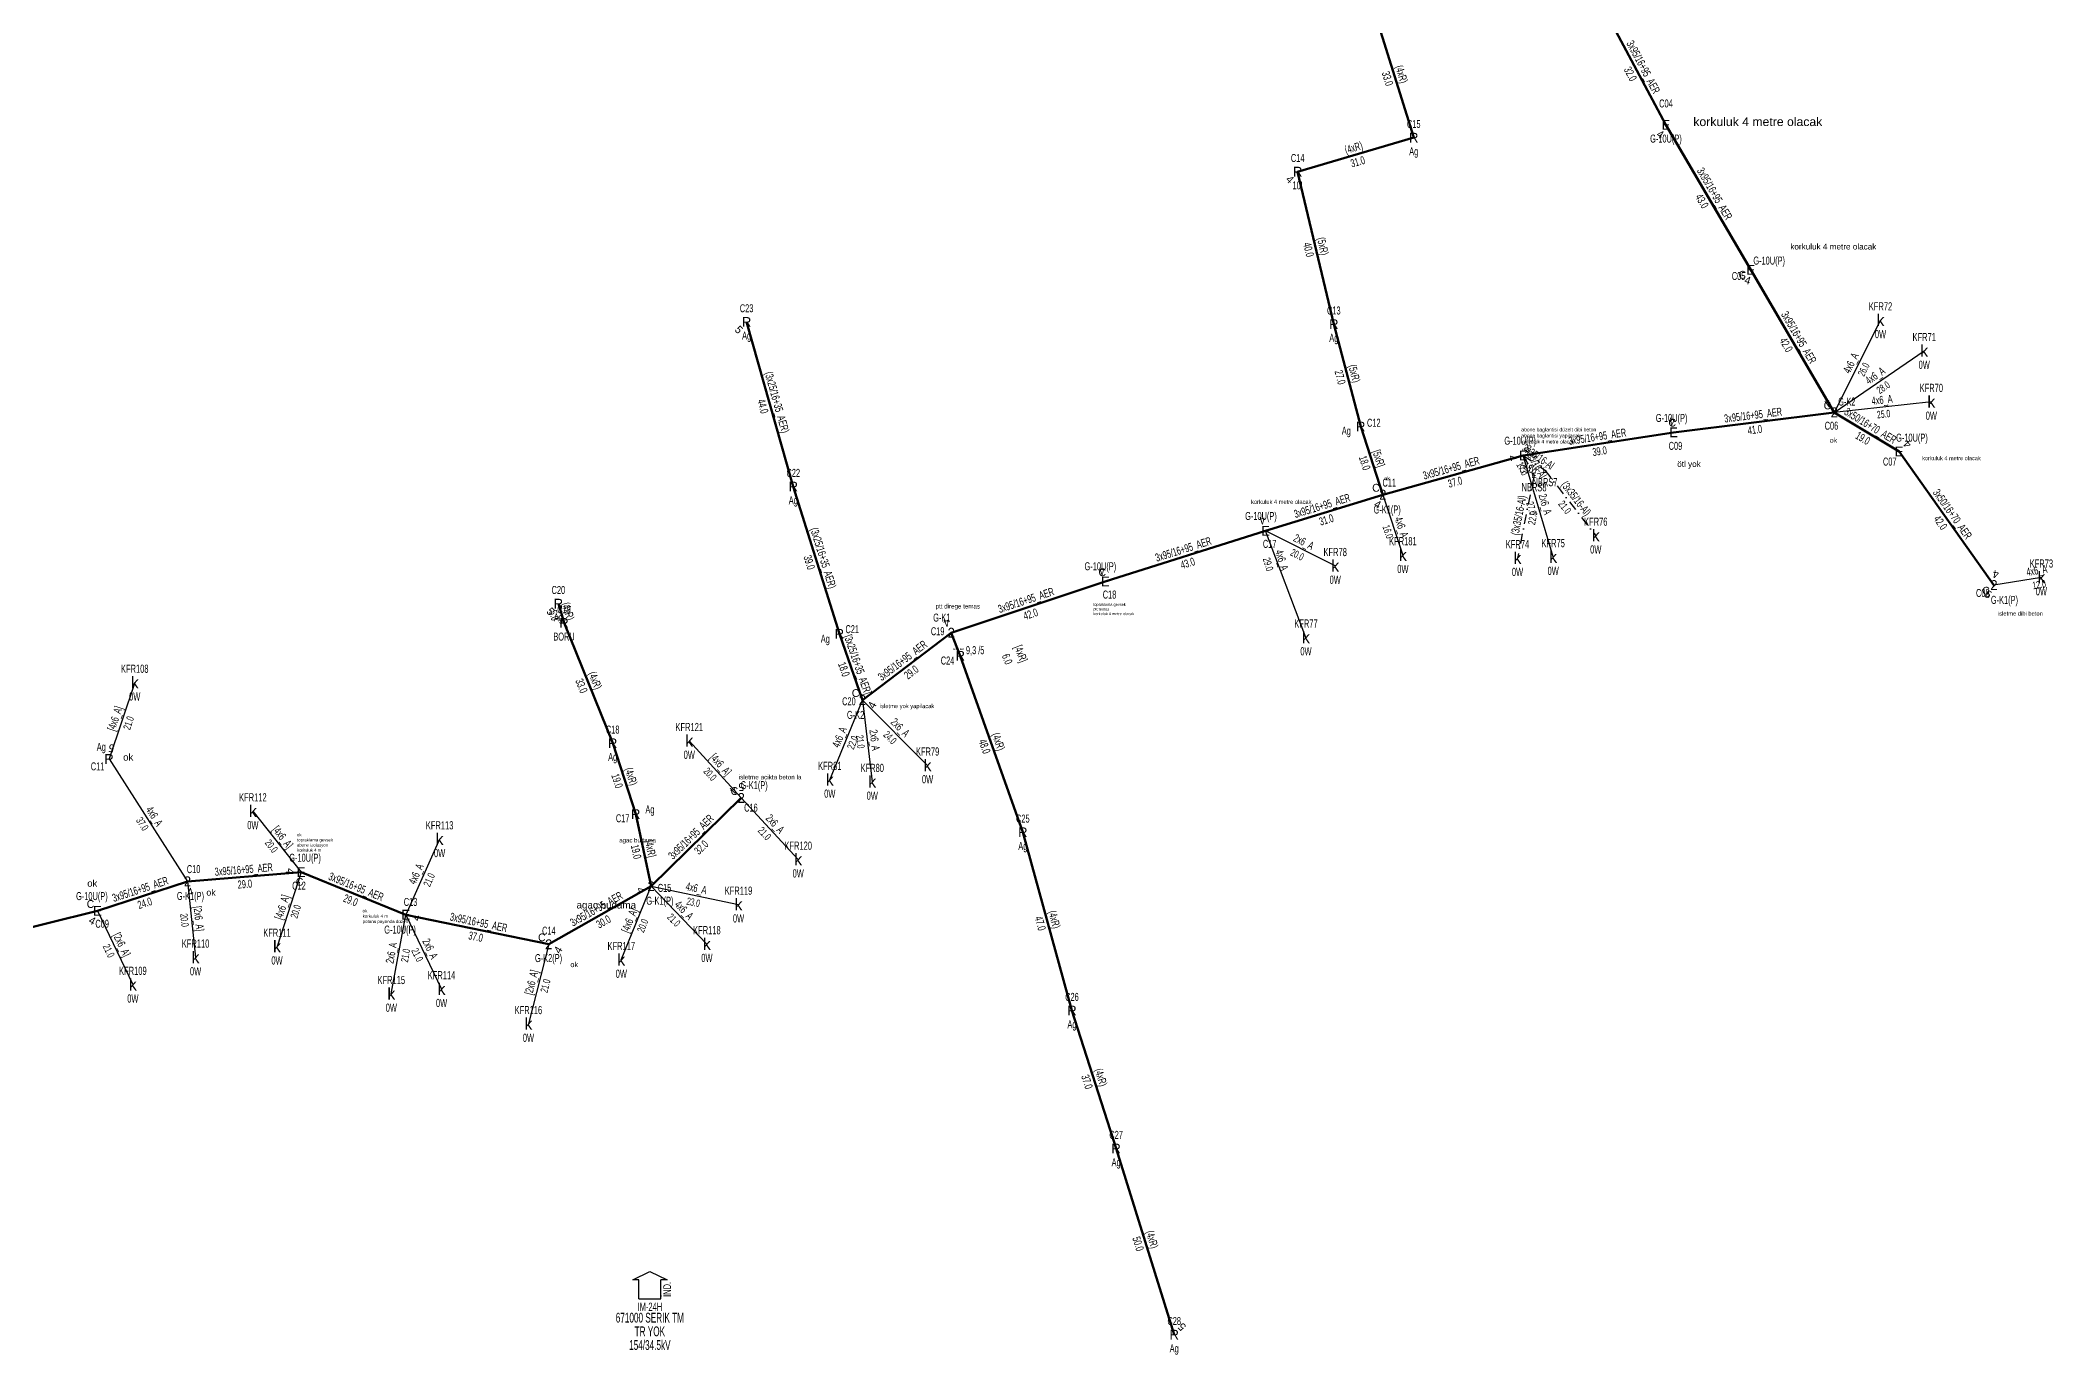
# Model space of a CAD drawing. Header units: millimetres. Extents: x 593538 to 596486, y 4087277 to 4091598.
# Drawn here: x 595250 to 595765, y 4089004 to 4089341 of the extents above; entities that cross this region are included whole.
import ezdxf
from ezdxf.enums import TextEntityAlignment as Align

# ---------------------------------------------------------------- set-up
doc = ezdxf.new("R2010")
doc.units = ezdxf.units.MM
doc.linetypes.add('DASHDOT', pattern=[5, 2.5, -1.25, 0, -1.25])
for name, color, linetype, lineweight in [('DIREK_AG_MEVCUT', 120, 'Continuous', 25), ('DIREK_AG_YENI', 108, 'Continuous', 25), ('HAT_ABONE_HAVAI_BYSK', 30, 'Continuous', 30), ('HAT_ABONE_HAVAI_YENI', 30, 'Continuous', 30), ('HAT_ABONE_YERALTI_MEVCUT', 56, 'DASHDOT', 30), ('HAT_ABONE_YERALTI_YENI', 30, 'DASHDOT', 30), ('HAT_AG_HAVAI_BYSK', 3, 'Continuous', 50), ('HAT_AG_HAVAI_MEVCUT', 126, 'Continuous', 50), ('HAT_AG_HAVAI_YENI', 3, 'Continuous', 50), ('KOFRE_ABONE_MEVCUT', 6, 'Continuous', 25), ('NODE_ABONE_YENI', 5, 'Continuous', 25), ('Remarks', 1, 'Continuous', 25), ('TRAFO_MEVCUT', 5, 'Continuous', 30)]:
    doc.layers.add(name, color=color, linetype=linetype, lineweight=lineweight)
doc.styles.add('Direk', font='B_CAD')
doc.styles.add('New TextStyle_0', font='ARIALUNI.ttf')
doc.styles.get("Standard").update_dxf_attribs({"font": 'Arial'})

# ---------------------------------------------------------------- blocks, each defined once
blk = doc.blocks.new('MEV_INDMERK')
at = {"layer": 'TRAFO_MEVCUT', "linetype": 'Continuous'}
for p, q in [((-4.4, 2.4), (0, 4.6)), ((-2.8, 2.4), (-4.4, 2.4)), ((-2.8, -2.4), (-2.8, 2.4)), ((0, 4.6), (4.4, 2.4)), ((4.4, 2.4), (2.8, 2.4)), ((2.8, -2.4), (2.8, 2.4)), ((-2.8, -2.4), (2.8, -2.4))]:
    blk.add_line(p, q, dxfattribs=at)
at = {"layer": 'TRAFO_MEVCUT', "linetype": 'Continuous', "width": 0.6}
blk.add_text('İND.', height=2, rotation=90, dxfattribs=at).set_placement((5.417363, -0.010583), align=Align.CENTER)

msp = doc.modelspace()

# ---------------------------------------------------------------- linework, layer by layer
at = {"layer": 'HAT_ABONE_HAVAI_BYSK'}
for p, q in [((595273.78, 4089176.56), (595267.2, 4089157)), ((595429.13, 4089147.02), (595415.82, 4089161.63)), ((595304.04, 4089143.63), (595316.38, 4089128.02)), ((595316.38, 4089128.02), (595310.22, 4089108.97)), ((595287.29, 4089125.67), (595289.36, 4089106.19)), ((595398.41, 4089105.57), (595406.02, 4089124.42)), ((595264.21, 4089118.1), (595273.3, 4089099.22)), ((595379.81, 4089109.55), (595374.62, 4089089.17))]:
    msp.add_line(p, q, dxfattribs=at)
at = {"layer": 'HAT_ABONE_HAVAI_YENI'}
for p, q in [((595720.94, 4089269.34), (595709.11, 4089245.75)), ((595709.11, 4089245.75), (595732.14, 4089261.48)), ((595733.96, 4089248.46), (595709.11, 4089245.75)), ((595637.1, 4089208.72), (595629.45, 4089234.73)), ((595593.47, 4089224.67), (595598.61, 4089209.21)), ((595581.27, 4089206.44), (595563.44, 4089215.42)), ((595573.78, 4089188.13), (595563.44, 4089215.42)), ((595762.15, 4089203.5), (595750, 4089201.53)), ((595451.81, 4089151.68), (595460.18, 4089172.1)), ((595476.86, 4089155.37), (595460.18, 4089172.1)), ((595460.18, 4089172.1), (595462.69, 4089151.16)), ((595267.2, 4089157), (595287.29, 4089125.67)), ((595443.72, 4089131.26), (595429.13, 4089147.02)), ((595351.87, 4089136.47), (595343.19, 4089117.13)), ((595420.33, 4089109.62), (595406.02, 4089124.42)), ((595406.02, 4089124.42), (595428.43, 4089119.74)), ((595339.5, 4089096.87), (595343.19, 4089117.13)), ((595343.19, 4089117.13), (595352.37, 4089098.09))]:
    msp.add_line(p, q, dxfattribs=at)
at = {"layer": 'HAT_ABONE_YERALTI_MEVCUT', "flags": 128}
for points in [[(595635, 4089230.93), (595648.01, 4089214.2)], [(595632.19, 4089229.63), (595627.96, 4089208.45)]]:
    msp.add_lwpolyline(points, dxfattribs=at)
at = {"layer": 'HAT_ABONE_YERALTI_YENI', "flags": 128}
for points in [[(595629.45, 4089234.73), (595635, 4089230.93)], [(595629.45, 4089234.73), (595632.19, 4089229.63)]]:
    msp.add_lwpolyline(points, dxfattribs=at)
at = {"layer": 'HAT_AG_HAVAI_BYSK'}
for p, q in [((595587.8, 4089242.11), (595593.47, 4089224.67)), ((595454.27, 4089189.06), (595460.18, 4089172.1)), ((595485.24, 4089183.44), (595482.92, 4089189.34)), ((595402.09, 4089142.9), (595406.02, 4089124.42))]:
    msp.add_line(p, q, dxfattribs=at)
at = {"layer": 'HAT_AG_HAVAI_MEVCUT'}
for p, q in [((595601.38, 4089316.08), (595591.58, 4089347.47)), ((595571.65, 4089307.37), (595601.38, 4089316.08)), ((595580.91, 4089268.33), (595571.65, 4089307.37)), ((595442.46, 4089226.75), (595430.5, 4089268.9)), ((595587.8, 4089242.11), (595580.91, 4089268.33)), ((595454.27, 4089189.06), (595442.46, 4089226.75)), ((595383.74, 4089191.84), (595382.29, 4089196.77)), ((595396.2, 4089161.03), (595383.74, 4089191.84)), ((595485.24, 4089183.44), (595501.25, 4089138.24)), ((595402.09, 4089142.9), (595396.2, 4089161.03)), ((595501.25, 4089138.24), (595513.84, 4089092.59)), ((595513.84, 4089092.59), (595525.15, 4089057.26)), ((595525.15, 4089057.26), (595540.03, 4089009.61))]:
    msp.add_line(p, q, dxfattribs=at)
at = {"layer": 'HAT_AG_HAVAI_YENI'}
for p, q in [((595665.98, 4089319.34), (595651.1, 4089347.22)), ((595687.71, 4089282.23), (595665.98, 4089319.34)), ((595687.71, 4089282.23), (595709.11, 4089245.75)), ((595709.11, 4089245.75), (595667.94, 4089240.63)), ((595725.69, 4089235.71), (595709.11, 4089245.75)), ((595667.94, 4089240.63), (595629.45, 4089234.73)), ((595725.69, 4089235.71), (595750, 4089201.53)), ((595629.45, 4089234.73), (595593.47, 4089224.67)), ((595593.47, 4089224.67), (595563.44, 4089215.42)), ((595563.44, 4089215.42), (595522.38, 4089202.43)), ((595522.38, 4089202.43), (595482.92, 4089189.34)), ((595482.92, 4089189.34), (595460.18, 4089172.1)), ((595406.02, 4089124.42), (595429.13, 4089147.02)), ((595287.29, 4089125.67), (595316.38, 4089128.02)), ((595316.38, 4089128.02), (595343.19, 4089117.13)), ((595264.21, 4089118.1), (595287.29, 4089125.67)), ((595379.81, 4089109.55), (595406.02, 4089124.42)), ((595221.87, 4089107.65), (595264.21, 4089118.1)), ((595343.19, 4089117.13), (595379.81, 4089109.55))]:
    msp.add_line(p, q, dxfattribs=at)

# ---------------------------------------------------------------- block references
at = {"layer": 'TRAFO_MEVCUT'}
msp.add_blockref('MEV_INDMERK', (595405.72, 4089021.21), dxfattribs=at)

# ---------------------------------------------------------------- texts
at = {"layer": 'DIREK_AG_MEVCUT', "linetype": 'ByBlock', "width": 0.53}
for s, p in [('C15', (595601.38, 4089319.58)), ('Ag', (595601.38, 4089312.58)), ('C14', (595571.65, 4089310.87)), ('10I', (595571.65, 4089303.87)), ('C23', (595430.5, 4089272.4)), ('C13', (595580.91, 4089271.83)), ('Ag', (595430.5, 4089265.4)), ('Ag', (595580.91, 4089264.83)), ('Ag', (595584.11, 4089241.03)), ('C12', (595591.15, 4089243.09)), ('C22', (595442.46, 4089230.25)), ('Ag', (595442.46, 4089223.25)), ('C20', (595382.29, 4089200.27)), ('Ag', (595382.29, 4089193.27)), ('C19', (595383.74, 4089195.34)), ('BORU', (595383.74, 4089188.34)), ('C21', (595457.56, 4089190.24)), ('Ag', (595450.66, 4089187.77)), ('9,3 /5', (595489.05, 4089184.86)), ('C24', (595481.97, 4089182.21)), ('C18', (595396.2, 4089164.53)), ('Ag', (595265.21, 4089160.11)), ('Ag', (595396.2, 4089157.53)), ('C11', (595264.26, 4089155.11)), ('C17', (595398.76, 4089141.82)), ('Ag', (595405.74, 4089144.08)), ('C25', (595501.25, 4089141.74)), ('Ag', (595501.25, 4089134.74)), ('C26', (595513.84, 4089096.09)), ('Ag', (595513.84, 4089089.09)), ('C27', (595525.15, 4089060.76)), ('Ag', (595525.15, 4089053.76)), ('C28', (595540.03, 4089013.11)), ('Ag', (595540.03, 4089006.11))]:
    msp.add_text(s, height=2.05, dxfattribs=at).set_placement(p, align=Align.MIDDLE_CENTER)
at = {"layer": 'DIREK_AG_MEVCUT', "linetype": 'ByBlock', "style": 'Direk'}
for p in [(595601.38, 4089316.08), (595571.65, 4089307.37), (595430.5, 4089268.9), (595580.91, 4089268.33), (595587.8, 4089242.11), (595442.46, 4089226.75), (595382.29, 4089196.77), (595383.74, 4089191.84), (595454.27, 4089189.06), (595485.24, 4089183.44), (595267.2, 4089157), (595396.2, 4089161.03), (595402.09, 4089142.9), (595501.25, 4089138.24), (595513.84, 4089092.59), (595525.15, 4089057.26), (595540.03, 4089009.61)]:
    msp.add_text('R', height=2.5, dxfattribs=at).set_placement(p, align=Align.MIDDLE_CENTER)
at = {"layer": 'DIREK_AG_MEVCUT', "color": 32, "style": 'Direk'}
for s, rotation, p in [('4', 315, (595569.67, 4089305.39)), ('5', 315, (595428.52, 4089266.92)), ('5', 315, (595380.31, 4089194.79)), ('5', 527.6715, (595267.8, 4089159.74)), ('5', 495, (595542.01, 4089011.59))]:
    msp.add_text(s, height=2, rotation=rotation, dxfattribs=at).set_placement(p, align=Align.MIDDLE_CENTER)
at = {"layer": 'DIREK_AG_YENI', "width": 0.53}
for s, p in [('C04', (595665.98, 4089324.84)), ('G-10U(P)', (595665.98, 4089315.84)), ('G-10U(P)', (595692.42, 4089284.61)), ('C05', (595684.59, 4089280.66)), ('G-K2', (595712.32, 4089248.52)), ('G-10U(P)', (595667.43, 4089244.32)), ('C06', (595708.38, 4089242.33)), ('G-10U(P)', (595628.64, 4089238.49)), ('C09', (595668.42, 4089237.17)), ('G-10U(P)', (595728.99, 4089239.27)), ('C10', (595630.19, 4089231.31)), ('C07', (595723.31, 4089233.15)), ('C11', (595595.12, 4089227.76)), ('G-10U(P)', (595562.25, 4089219.22)), ('G-K1(P)', (595594.58, 4089220.88)), ('C17', (595564.48, 4089212.08)), ('G-10U(P)', (595521.12, 4089206.34)), ('C18', (595523.46, 4089199.1)), ('C08', (595747.14, 4089199.5)), ('G-K1', (595480.5, 4089193.2)), ('G-K1(P)', (595752.69, 4089197.74)), ('C19', (595479.44, 4089189.71)), ('C20', (595456.7, 4089171.77)), ('G-K2', (595458.42, 4089168.29)), ('G-K1(P)', (595432.43, 4089150.3)), ('C16', (595431.6, 4089144.54)), ('G-10U(P)', (595317.41, 4089131.72)), ('C10', (595288.85, 4089128.81)), ('G-10U(P)', (595262.8, 4089121.9)), ('G-K1(P)', (595288.05, 4089121.93)), ('C12', (595315.84, 4089124.56)), ('C15', (595409.49, 4089124)), ('C13', (595344.42, 4089120.4)), ('G-K1(P)', (595408.29, 4089120.71)), ('C09', (595265.43, 4089114.82)), ('G-10U(P)', (595341.75, 4089113.32)), ('C14', (595379.85, 4089113.05)), ('G-K2(P)', (595379.77, 4089106.03))]:
    msp.add_text(s, height=2.05, dxfattribs=at).set_placement(p, align=Align.MIDDLE_CENTER)
at = {"layer": 'DIREK_AG_YENI', "style": 'Direk'}
for s, p in [('E', (595665.98, 4089319.34)), ('E', (595687.71, 4089282.23)), ('2', (595709.11, 4089245.75)), ('E', (595667.94, 4089240.63)), ('E', (595629.45, 4089234.73)), ('E', (595725.69, 4089235.71)), ('2', (595593.47, 4089224.67)), ('E', (595563.44, 4089215.42)), ('E', (595522.38, 4089202.43)), ('2', (595750, 4089201.53)), ('2', (595482.92, 4089189.34)), ('2', (595460.18, 4089172.1)), ('2', (595429.13, 4089147.02)), ('E', (595316.38, 4089128.02)), ('2', (595287.29, 4089125.67)), ('2', (595406.02, 4089124.42)), ('E', (595264.21, 4089118.1)), ('E', (595343.19, 4089117.13)), ('2', (595379.81, 4089109.55))]:
    msp.add_text(s, height=2.5, dxfattribs=at).set_placement(p, align=Align.MIDDLE_CENTER)
at = {"layer": 'DIREK_AG_YENI', "color": 32, "style": 'Direk'}
for s, rotation, p in [('4', 329.0483, (595664.54, 4089316.94)), ('4', 343.5915, (595686.92, 4089279.55)), ('4', 215.5923, (595707.48, 4089248.03)), ('4', 187.4949, (595667.57, 4089243.41)), ('4', 491.262, (595727.8, 4089237.56)), ('4', 283.8928, (595626.73, 4089234.06)), ('4', 331.7502, (595592.14, 4089222.21)), ('4', 197.2354, (595562.61, 4089218.09)), ('4', 197.7559, (595521.53, 4089205.1)), ('4', 530.413, (595750.46, 4089204.29)), ('5', 327.913, (595748.51, 4089199.16)), ('4', 205.2173, (595481.73, 4089191.88)), ('4', 422.3622, (595462.66, 4089170.8)), ('4', 224.605, (595427.17, 4089149.02)), ('5', 179.6047, (595429.15, 4089149.82)), ('4', 264.5145, (595313.59, 4089128.29)), ('4', 374.7793, (595288.01, 4089122.96)), ('4', 290.786, (595403.4, 4089123.42)), ('4', 433.8136, (595345.88, 4089116.35)), ('4', 332.114, (595262.9, 4089115.62)), ('4', 419.4753, (595382.22, 4089108.13))]:
    msp.add_text(s, height=2, rotation=rotation, dxfattribs=at).set_placement(p, align=Align.MIDDLE_CENTER)
at = {"layer": 'DIREK_AG_YENI', "color": 4, "style": 'Direk'}
for p in [(595685.56, 4089280.97), (595707.34, 4089247.52), (595667.6, 4089243.11), (595591.7, 4089226.44), (595521.61, 4089204.81), (595747.96, 4089200.08), (595458.42, 4089173.87), (595427.37, 4089148.79), (595316, 4089125.55), (595262.44, 4089119.87), (595378.04, 4089111.32)]:
    msp.add_text('C', height=2, dxfattribs=at).set_placement(p, align=Align.MIDDLE_CENTER)
at = {"layer": 'HAT_ABONE_HAVAI_BYSK', "lineweight": 30, "width": 0.53}
for s, rotation, p in [('[4x6_A]', 431.4077, (595269.69, 4089167.05)), ('[4x6_A]', 312.3654, (595423.1, 4089154.9)), ('[4x6_A]', 308.32, (595310.88, 4089136.35)), ('[2x6_A]', 276.067, (595289.17, 4089116.02)), ('[4x6_A]', 432.0891, (595312.49, 4089118.76)), ('[4x6_A]', 68.0143, (595401.43, 4089115.31)), ('[2x6_A]', 295.7079, (595269.52, 4089109.03)), ('[2x6_A]', 435.7001, (595376.39, 4089099.57))]:
    msp.add_text(s, height=2.05, rotation=rotation, dxfattribs=at).set_placement(p, align=Align.CENTER)
for s, rotation, p in [('21.0', 431.4077, (595271.3, 4089166.51)), ('20.0', 312.3654, (595421.85, 4089153.75)), ('20.0', 308.32, (595309.54, 4089135.3)), ('20.0', 276.067, (595287.48, 4089115.84)), ('20.0', 432.0891, (595314.11, 4089118.24)), ('20.0', 68.0143, (595403, 4089114.67)), ('21.0', 295.7079, (595267.99, 4089108.29)), ('21.0', 435.7001, (595378.04, 4089099.15))]:
    msp.add_text(s, height=1.9, rotation=rotation, dxfattribs=at).set_placement(p, align=Align.TOP_CENTER)
at = {"layer": 'HAT_ABONE_HAVAI_YENI', "lineweight": 30, "width": 0.53}
for s, rotation, p in [('4x6_A', 423.3739, (595714.26, 4089257.93)), ('4x6_A', 34.3328, (595720.14, 4089254.32)), ('4x6_A', 366.2123, (595721.44, 4089247.95)), ('2x6_A', 286.3876, (595634.09, 4089221.96)), ('4x6_A', 288.7162, (595597.29, 4089216.05)), ('4x6_A', 286.5356, (595566.64, 4089207.62)), ('2x6_A', 333.264, (595572.74, 4089211.69)), ('4x6_A', 369.5415, (595761.13, 4089204.26)), ('4x6_A', 67.6928, (595455.21, 4089162.21)), ('2x6_A', 276.8259, (595462.28, 4089161.73)), ('2x6_A', 314.9137, (595469.12, 4089164.34)), ('4x6_A', 302.6715, (595277.96, 4089141.79)), ('2x6_A', 312.7738, (595437.05, 4089139.72)), ('4x6_A', 425.8162, (595346.75, 4089127.15)), ('4x6_A', 348.2059, (595417.4, 4089122.91)), ('4x6_A', 314.0284, (595413.78, 4089117.61)), ('2x6_A', 79.6861, (595340.51, 4089107.15)), ('2x6_A', 295.7386, (595348.54, 4089107.98))]:
    msp.add_text(s, height=2.05, rotation=rotation, dxfattribs=at).set_placement(p, align=Align.CENTER)
for s, rotation, p in [('26.0', 423.3739, (595715.78, 4089257.17)), ('28.0', 34.3328, (595721.1, 4089252.91)), ('25.0', 366.2123, (595721.63, 4089246.26)), ('27.0', 286.3876, (595632.46, 4089221.48)), ('16.0', 288.7162, (595595.68, 4089215.5)), ('20.0', 333.264, (595571.97, 4089210.17)), ('29.0', 286.5356, (595565.01, 4089207.14)), ('12.0', 369.5415, (595761.41, 4089202.59)), ('24.0', 314.9137, (595467.92, 4089163.14)), ('22.0', 67.6928, (595456.78, 4089161.56)), ('21.0', 276.8259, (595460.59, 4089161.53)), ('37.0', 302.6715, (595276.53, 4089140.88)), ('21.0', 312.7738, (595435.8, 4089138.57)), ('21.0', 425.8162, (595348.31, 4089126.45)), ('21.0', 314.0284, (595412.56, 4089116.43)), ('23.0', 348.2059, (595417.05, 4089121.25)), ('21.0', 79.6861, (595342.18, 4089106.85)), ('21.0', 295.7386, (595347.01, 4089107.24))]:
    msp.add_text(s, height=1.9, rotation=rotation, dxfattribs=at).set_placement(p, align=Align.TOP_CENTER)
at = {"layer": 'HAT_ABONE_YERALTI_MEVCUT', "lineweight": 30, "width": 0.53}
for rotation, p in [(307.8589, (595642.18, 4089223.09)), (438.7104, (595629.24, 4089219.2))]:
    msp.add_text('(3x35/16-Al)', height=2.05, rotation=rotation, dxfattribs=at).set_placement(p, align=Align.CENTER)
for s, rotation, p in [('22.0', 438.7104, (595630.91, 4089218.87)), ('21.0', 307.8589, (595640.83, 4089222.04))]:
    msp.add_text(s, height=1.9, rotation=rotation, dxfattribs=at).set_placement(p, align=Align.TOP_CENTER)
at = {"layer": 'HAT_ABONE_YERALTI_YENI', "lineweight": 30, "width": 0.53}
for rotation, p in [(325.5605, (595632.71, 4089233.53)), (298.2298, (595631.57, 4089232.58))]:
    msp.add_text('3x35/16-Al', height=2.05, rotation=rotation, dxfattribs=at).set_placement(p, align=Align.CENTER)
for s, rotation, p in [('17.0', 298.2298, (595630.07, 4089231.78)), ('18.0', 325.5605, (595631.75, 4089232.13))]:
    msp.add_text(s, height=1.9, rotation=rotation, dxfattribs=at).set_placement(p, align=Align.TOP_CENTER)
at = {"layer": 'HAT_AG_HAVAI_BYSK', "lineweight": 30, "width": 0.53}
for s, rotation, p in [('[5xR]', 288.0155, (595591.44, 4089233.65)), ('[3x25/16+35_AER]', 289.2299, (595458.03, 4089180.86, 297730.09)), ('[4xR]', 291.4629, (595499.8, 4089183.6)), ('[4xR]', 282.0065, (595404.89, 4089133.84, 297703.01))]:
    msp.add_text(s, height=2.05, rotation=rotation, dxfattribs=at).set_placement(p, align=Align.CENTER)
for s, rotation, p in [('18.0', 288.0155, (595589.82, 4089233.13)), ('18.0', 289.2299, (595456.42, 4089180.3, 297730.09)), ('6.0', 291.4629, (595498.22, 4089182.97)), ('19.0', 282.0065, (595403.22, 4089133.48, 297703.01))]:
    msp.add_text(s, height=2.05, rotation=rotation, dxfattribs=at).set_placement(p, align=Align.TOP_CENTER)
at = {"layer": 'HAT_AG_HAVAI_MEVCUT', "lineweight": 30, "width": 0.53}
for s, rotation, p in [('(4xR)', 287.3342, (595597.29, 4089332.03)), ('(4xR)', 16.3298, (595586.28, 4089312.54)), ('(5xR)', 283.3412, (595577.11, 4089288.05)), ('(5xR)', 284.7083, (595585.18, 4089255.43)), ('(3x25/16+35_AER)', 285.8331, (595437.3, 4089248.05)), ('(3x25/16+35_AER)', 287.4022, (595449.17, 4089208.16)), ('(4xR)', 286.4165, (595383.83, 4089194.54)), ('(4xR)', 292.0116, (595390.76, 4089176.75)), ('(4xR)', 289.4965, (595494.05, 4089161.12)), ('(4xR)', 288.0095, (595399.95, 4089152.23)), ('(4xR)', 285.4294, (595508.36, 4089115.64)), ('(4xR)', 287.7452, (595520.31, 4089075.19)), ('(4xR)', 287.3368, (595533.4, 4089033.69))]:
    msp.add_text(s, height=2.05, rotation=rotation, dxfattribs=at).set_placement(p, align=Align.CENTER)
for s, rotation, p in [('33.0', 287.3342, (595595.67, 4089331.52)), ('31.0', 16.3298, (595586.75, 4089310.91)), ('40.0', 283.3412, (595575.46, 4089287.65)), ('27.0', 284.7083, (595583.53, 4089255)), ('44.0', 285.8331, (595435.66, 4089247.59)), ('39.0', 287.4022, (595447.55, 4089207.65)), ('5.0', 286.4165, (595382.2, 4089194.06)), ('33.0', 292.0116, (595389.18, 4089176.12)), ('48.0', 289.4965, (595492.44, 4089160.56)), ('19.0', 288.0095, (595398.33, 4089151.7)), ('47.0', 285.4294, (595506.73, 4089115.19)), ('37.0', 287.7452, (595518.69, 4089074.67)), ('50.0', 287.3368, (595531.78, 4089033.18))]:
    msp.add_text(s, height=2.05, rotation=rotation, dxfattribs=at).set_placement(p, align=Align.TOP_CENTER)
at = {"layer": 'HAT_AG_HAVAI_YENI', "lineweight": 30, "width": 0.53}
for s, rotation, p in [('3x95/16+95_AER', 298.0965, (595659.29, 4089333.68)), ('3x95/16+95_AER', 300.3556, (595677.58, 4089301.21)), ('3x95/16+95_AER', 300.3939, (595699.15, 4089264.42, 297854.56)), ('3x95/16+95_AER', 367.0875, (595688.42, 4089244.04)), ('3x50/16+70_AER', 328.8081, (595717.84, 4089241.46, 297854.56)), ('3x95/16+95_AER', 368.7167, (595648.57, 4089238.52)), ('3x95/16+95_AER', 375.6185, (595611.23, 4089230.52)), ('3x95/16+95_AER', 377.1273, (595578.2, 4089220.86)), ('3x50/16+70_AER', 305.4134, (595738.54, 4089219.12)), ('3x95/16+95_AER', 377.5586, (595542.66, 4089209.73)), ('3x95/16+95_AER', 378.3474, (595502.39, 4089196.69)), ('3x95/16+95_AER', 397.174, (595471.04, 4089181.4, 297730.09)), ('3x95/16+95_AER', 44.3643, (595416.98, 4089136.33, 297714.57)), ('3x95/16+95_AER', 4.6284, (595301.77, 4089127.69)), ('3x95/16+95_AER', 337.886, (595330.1, 4089123.36)), ('3x95/16+95_AER', 18.1623, (595275.49, 4089122.69)), ('3x95/16+95_AER', 29.5655, (595392.5, 4089117.72, 297703.01)), ('3x95/16+95_AER', 348.3082, (595361.67, 4089114.17, 297689.91))]:
    msp.add_text(s, height=2.05, rotation=rotation, dxfattribs=at).set_placement(p, align=Align.CENTER)
for s, rotation, p in [('32.0', 298.0965, (595657.79, 4089332.88)), ('43.0', 300.3556, (595676.11, 4089300.36)), ('42.0', 300.3939, (595697.68, 4089263.56, 297854.56)), ('41.0', 367.0875, (595688.63, 4089242.35)), ('19.0', 328.8081, (595716.96, 4089240.01, 297854.56)), ('39.0', 368.7167, (595648.83, 4089236.84)), ('37.0', 375.6185, (595611.69, 4089228.88)), ('31.0', 377.1273, (595578.7, 4089219.23)), ('42.0', 305.4134, (595737.15, 4089218.13)), ('43.0', 377.5586, (595543.17, 4089208.11)), ('42.0', 378.3474, (595502.92, 4089195.08)), ('29.0', 397.174, (595472.07, 4089180.04, 297730.09)), ('32.0', 44.3643, (595418.17, 4089135.11, 297714.57)), ('29.0', 4.6284, (595301.9, 4089126)), ('29.0', 337.886, (595329.46, 4089121.79)), ('24.0', 18.1623, (595276.02, 4089121.08)), ('30.0', 29.5655, (595393.34, 4089116.24, 297703.01)), ('37.0', 348.3082, (595361.33, 4089112.51, 297689.91))]:
    msp.add_text(s, height=2.05, rotation=rotation, dxfattribs=at).set_placement(p, align=Align.TOP_CENTER)
at = {"layer": 'KOFRE_ABONE_MEVCUT', "width": 0.6}
for s, p in [('KFR72', (595720.94, 4089271.84)), ('KFR71', (595732.14, 4089263.98)), ('KFR70', (595733.96, 4089250.96)), ('KFR76', (595648.01, 4089216.7)), ('KFR78', (595581.27, 4089208.94)), ('KFR181', (595598.61, 4089211.71)), ('KFR74', (595627.96, 4089210.95)), ('KFR75', (595637.1, 4089211.22)), ('KFR73', (595762.15, 4089206)), ('KFR77', (595573.78, 4089190.63)), ('KFR108', (595273.78, 4089179.06)), ('KFR121', (595415.82, 4089164.13)), ('KFR79', (595476.86, 4089157.87)), ('KFR81', (595451.81, 4089154.18)), ('KFR80', (595462.69, 4089153.66)), ('KFR112', (595304.04, 4089146.13)), ('KFR113', (595351.87, 4089138.97)), ('KFR120', (595443.72, 4089133.76)), ('KFR119', (595428.43, 4089122.24)), ('KFR111', (595310.22, 4089111.47)), ('KFR118', (595420.33, 4089112.12)), ('KFR110', (595289.36, 4089108.69)), ('KFR117', (595398.41, 4089108.07)), ('KFR109', (595273.3, 4089101.72)), ('KFR115', (595339.5, 4089099.37)), ('KFR114', (595352.37, 4089100.59)), ('KFR116', (595374.62, 4089091.67))]:
    msp.add_text(s, height=2.1, dxfattribs=at).set_placement(p, align=Align.CENTER)
for p in [(595720.94, 4089266.84), (595732.14, 4089258.98), (595733.96, 4089245.96), (595648.01, 4089211.7), (595598.61, 4089206.71), (595627.96, 4089205.95), (595637.1, 4089206.22), (595581.27, 4089203.94), (595762.15, 4089201), (595573.78, 4089185.63), (595273.78, 4089174.06), (595415.82, 4089159.13), (595451.81, 4089149.18), (595462.69, 4089148.66), (595476.86, 4089152.87), (595304.04, 4089141.13), (595351.87, 4089133.97), (595443.72, 4089128.76), (595428.43, 4089117.24), (595420.33, 4089107.12), (595289.36, 4089103.69), (595310.22, 4089106.47), (595398.41, 4089103.07), (595273.3, 4089096.72), (595339.5, 4089094.37), (595352.37, 4089095.59), (595374.62, 4089086.67)]:
    msp.add_text('0W', height=2.1, dxfattribs=at).set_placement(p, align=Align.TOP_CENTER)
at = {"layer": 'KOFRE_ABONE_MEVCUT', "style": 'Direk'}
for p in [(595720.94, 4089269.34), (595732.14, 4089261.48), (595733.96, 4089248.46), (595648.01, 4089214.2), (595598.61, 4089209.21), (595627.96, 4089208.45), (595637.1, 4089208.72), (595581.27, 4089206.44), (595762.15, 4089203.5), (595573.78, 4089188.13), (595273.78, 4089176.56), (595415.82, 4089161.63), (595451.81, 4089151.68), (595476.86, 4089155.37), (595462.69, 4089151.16), (595304.04, 4089143.63), (595351.87, 4089136.47), (595443.72, 4089131.26), (595428.43, 4089119.74), (595289.36, 4089106.19), (595310.22, 4089108.97), (595398.41, 4089105.57), (595420.33, 4089109.62), (595273.3, 4089099.22), (595339.5, 4089096.87), (595352.37, 4089098.09), (595374.62, 4089089.17)]:
    msp.add_text('k', height=3, dxfattribs=at).set_placement(p, align=Align.MIDDLE_CENTER)
at = {"layer": 'NODE_ABONE_YENI', "style": 'Direk'}
for p in [(595632.19, 4089229.63), (595635, 4089230.93)]:
    msp.add_text('E', height=1.4, dxfattribs=at).set_placement(p, align=Align.MIDDLE_CENTER)
at = {"layer": 'NODE_ABONE_YENI', "width": 0.6}
for s, p in [('NBRS8', (595632.19, 4089227.63)), ('NBRS7', (595635, 4089228.93))]:
    msp.add_text(s, height=2.1, dxfattribs=at).set_placement(p, align=Align.TOP_CENTER)
at = {"layer": 'Remarks', "lineweight": 0, "attachment_point": 1, "style": 'New TextStyle_0'}
for s, insert, char_height in [('korkuluk 4 metre olacak', (595673, 4089321.29), 2.2393), ('korkuluk 4 metre olacak', (595697.84, 4089288.94), 1.4938), ('abone baglantisi düzelt dibi beton^Jabone baglantisi yapilacak^Jkorkuluk 4 metre olacak', (595628.9, 4089241.8), 0.9274), ('ok', (595707.95, 4089239.25), 1.293), ('ötl yok', (595668.88, 4089233.26), 1.488), ('korkuluk 4 metre olacak', (595731.63, 4089234.52), 1.0144), ('ok', (595593.83, 4089229.36), 0.965), ('korkuluk 4 metre olacak', (595559.71, 4089223.37), 1.049), ('ptt direge temas', (595478.91, 4089196.67), 1.1365), ('topraklama gevsek^Jptt temas^Jkorkuluk 4 metre olacak', (595519.3, 4089196.91), 0.7113), ('isletme dibi beton', (595751.01, 4089194.78), 1.0581), ('isletme yok yapilacak', (595464.64, 4089171.07), 1.056), ('ok', (595270.81, 4089158.35), 1.757), ('isletme acikta beton la', (595428.48, 4089152.95), 1.163), ('ok^Jtopraklama gevsek^Jabone izolasyon^Jkorkuluk 4 m', (595315.33, 4089138), 0.7889), ('agac budama', (595397.89, 4089136.75, 297703.01), 1.1098), ('ok', (595261.61, 4089126.04), 1.736), ('ok', (595292.12, 4089123.64), 1.617), ('ok^Jkorkuluk 4 m^Jpotans payanda düzelt', (595332.13, 4089118.56), 0.8248), ('agac budama', (595386.93, 4089120.53), 1.803), ('ok', (595385.37, 4089105.05), 1.346)]:
    msp.add_mtext(s, dxfattribs=dict(at, insert=insert, char_height=char_height))
at = {"layer": 'Remarks', "color": 6, "lineweight": 0, "insert": (595483.34, 4089185.42), "char_height": 0.514, "attachment_point": 1, "style": 'New TextStyle_0'}
msp.add_mtext('3x16 aer', dxfattribs=at)
at = {"layer": 'TRAFO_MEVCUT', "width": 0.6}
for s, height, p in [('671000 SERIK TM', 2.5, (595405.72, 4089012.71)), ('IM-24H', 2.1, (595405.72, 4089015.71)), ('TR YOK', 2.5, (595405.72, 4089009.21)), ('154/34.5kV', 2.5, (595405.72, 4089005.71))]:
    msp.add_text(s, height=height, dxfattribs=at).set_placement(p, align=Align.CENTER)

doc.saveas('drawing.dxf')
